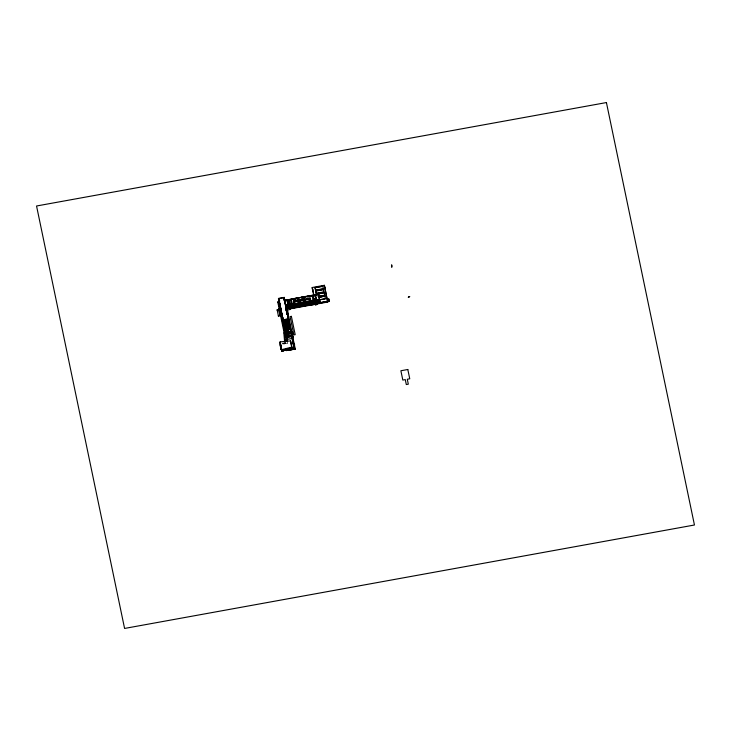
<?xml version="1.0" encoding="UTF-8"?>
<svg xmlns="http://www.w3.org/2000/svg" width="731" height="731" viewBox="0 0 731 731"><rect width="100%" height="100%" fill="white"/><g stroke="black" fill="none" stroke-linecap="round" stroke-linejoin="round"><path stroke-width="0.55" stroke-dasharray="3.65 2.74" d="M302.725 298.805L301.757 298.988L303.255 298.778M297.033 299.911L298.001 299.737L298.029 300.66M307.989 297.855L307.02 298.102L307.057 299.509L306.965 298.906M293.359 300.87L294.858 300.605L294.876 301.227L294.931 300.587M297.042 300.203L299.582 299.747M301.766 299.344L304.845 298.787L304.873 299.902L303.959 300.066M307.029 298.394L309.725 297.901M293.359 301.008L296.009 301.026M297.042 300.404L300.642 299.756M301.775 299.482L305.942 298.751L306.061 299.692L307.961 299.344M307.029 298.522L310.638 297.937L293.433 301.592M293.286 301.209L310.885 298.02M293.295 301.41L312.219 297.882M295.534 301.209L297.435 300.861L295.543 301.592L295.397 300.934M299.737 300.441L301.638 300.103M301.839 300.066L303.74 299.719M303.95 299.683L305.85 299.335M307.952 298.952L305.914 299.034M308.153 298.915L310.118 298.266M299.756 300.834L301.656 300.487L301.675 298.869M301.857 300.45L303.758 300.103L303.785 298.687L303.877 300.596M310.063 298.961L308.162 299.308L308.071 297.91L308.08 299.829M293.725 302.113L311.068 298.97M293.35 302.241L295.552 301.857M305.375 300.075L297.554 301.474L297.508 299.783M310.693 299.107L305.969 299.948L305.905 298.796M298.659 301.492L299.564 301.126M299.765 301.291L301.665 300.944M303.977 300.523L305.375 300.267M310.081 299.418L308.674 299.472M307.806 299.884L293.359 302.506L293.35 300.578M308.902 299.683L311.095 299.281M287.393 343.424L284.743 343.497L285.547 343.753M282.248 343.204L287.374 342.675M282.632 343.497L284.743 343.497M282.641 343.945L284.761 343.945M287.246 342.41L287.457 343.46M310.182 297.819L310.264 298.924M310.099 297.837L310.182 299.454M309.652 297.919L309.597 298.559M309.158 299.125L309.131 298.01L309.076 299.143M308.601 297.809L308.546 298.751M307.459 297.819L307.495 298.942M304.928 298.778L304.946 299.893M304.398 298.869L304.343 299.509M303.338 298.769L303.283 299.701M302.817 298.86L302.844 300.267L302.735 298.878M302.278 298.76L302.314 299.884M302.195 298.769L302.241 299.893M301.757 298.851L301.766 300.706M300.724 299.737L300.743 300.651M300.203 299.838L300.112 299.646M299.664 299.728L299.664 301.364M299.143 299.82L299.162 300.45M299.061 299.838L299.08 300.468M298.604 299.628L298.559 301.053M298.084 299.719L298.111 300.642M297.024 299.71L297.06 300.834M296.521 300.505L296.457 301.428M295.425 300.66L295.461 302.122M295.351 301.894L293.451 302.241M294.41 300.679L294.355 301.812M293.871 300.487L293.908 301.41M293.798 300.496L293.825 301.419M299.536 300.478L297.654 301.218L299.536 300.478"/><path stroke-width="1.1" d="M291.084 330.714L290.527 330.768M292.254 336.424L286.57 337.347M287.959 331.828C288.8 329.891 289.586 333.382 288.224 332.157M288.754 331.143L288.8 331.682M281.325 312.201L281.673 314.933L279.918 315.152L278.675 309.167L278.822 308.528L280.402 308.244M279.918 315.152L278.822 308.528M287.484 332.486L287.977 331.362M289.184 333.537L289.485 331.719L287.95 331.435M287.329 314.641L288.398 314.083L287.045 307.888M294.218 348.541L294.237 349.171M284.286 332.879L284.743 332.696M285.995 349.5L281.755 350.88L280.814 346.595M283.683 350.652L282.047 351.172L281.389 349.802M280.284 345.05A22.451 20.669 -1.9 0 0 281.179 349.336L281.956 351.328L286.04 349.692M286.25 350.569L294.831 349.007L286.25 350.569L286.104 349.893L288.9 349.491L288.882 348.952L286.086 349.263L291.888 347.755L290.582 340.92L280.147 341.861L280.439 343.396M286.104 349.71L294.821 348.504M287.776 349.601L281.81 351.172L281.133 347.929A22.442 20.596 2.8 0 1 280.238 343.643M281.709 349.61L280.156 342.154M281.764 349.619L291.87 347.097M278.703 309.213L279.297 308.583L279.187 309.131M281.645 314.677L279.909 315.015L281.965 314.092L282.065 316.706M287.996 314.175L295.315 349.299L294.584 349.455L292.775 340.747M313.773 295.434L312.265 287.502L324.381 285.3L327.726 302.058L290.371 308.811L290.152 307.285M315.006 287.511L322.846 286.086L323.376 288.855L315.536 290.28L315.006 287.511L315.591 289.997M316.185 287.594L322.855 286.378M312.493 289.238L312.539 290.189L312.649 289.366M315.527 289.988L323.303 288.873M315.691 290.81L323.531 289.385L324.061 292.153L316.221 293.579L315.691 290.81L316.276 293.295M315.71 291.102L323.55 289.677M278.575 301.135L279.754 300.925L278.593 301.236L278.484 298.44L284.204 297.398L285.593 305.001L287.95 304.58L287.1 300.222L284.587 300.532L318.478 294.282M278.511 298.659L284.231 297.627M316.212 293.286L323.988 291.897M279.141 300.551L278.575 300.642L285.401 333.089L285.382 330.54M278.575 300.706L285.647 333.491M319.182 296.466L324.747 295.452L324.226 292.683L316.386 294.109L316.386 294.858M317.565 294.191L324.226 292.683M285.931 307.888L319.785 301.812L318.606 294.1L284.35 300.395L285.309 305.037L292.245 303.785L291.276 299.143M287.521 300.149L290.591 299.591M318.488 294.483L291.102 299.089M279.297 308.583L280.521 314.878L277.734 301.985L278.776 301.802M315.564 295.187L312.201 295.827L312.978 299.536L316.34 298.897L315.564 295.214M285.428 300.816L286.397 300.642M288.581 300.267C284.523 300.998 292.071 308.116 288.581 300.249L287.639 300.441L288.343 303.822M288.919 300.158L289.001 299.472M290.463 299.929C286.406 300.651 293.953 307.778 290.463 299.902L289.622 299.765M295.854 298.924L293.752 299.308M301.72 297.864L303.74 297.499M309.679 296.42L311.781 296.037M317.492 294.995L318.46 294.821M277.734 301.985L278.794 302.141M294.365 299.335L294.794 298.824M294.876 298.805L295.863 299.061M302.159 297.49L303.292 297.279M303.301 297.709L302.78 297.873M294.895 299.308L295.863 299.125M278.977 302.579L279.553 302.488L279.717 304.964M279.215 302.597L278.685 298.559L286.799 337.302L286.662 339.449L292.382 338.416L292.281 336.169M318.022 296.384L324.674 295.196M289.366 302.296L289.458 301.812L289.494 302.269M291.249 301.958L291.349 301.474L291.386 301.93M285.867 305.914L325.432 298.751L324.911 295.982L319.31 296.996L324.856 296.293M279.379 304.507L279.955 304.425L280.055 307.029M320.452 297.088L324.911 295.982M313.224 299.043L313.261 299.5M315.938 298.677L313.919 299.043L313.343 296.256L315.363 295.891L315.947 299.016L315.372 296.229M285.583 304.672L287.941 304.242M289.741 303.849L289.778 304.306L289.878 303.822M291.651 303.63L291.788 303.603M280.357 306.353L279.781 306.444L280.019 307.979M285.602 305.403L319.502 299.235L319.584 301.784L318.04 302.04L317.958 299.628M285.684 307.44L285.693 305.375L319.703 299.363M285.894 305.631L325.368 298.769M285.903 305.741L319.465 299.646M280.037 306.938L279.69 305.869M285.922 306.234L319.484 300.149M285.885 306.408L319.529 300.295M285.931 306.737L319.502 300.642M285.903 306.901L319.548 300.797M286.324 307.157L319.52 301.135M278.831 308.665L280.759 308.29M319.566 301.291L285.912 307.395L285.848 305.412M286.479 307.331L319.52 301.336L318.022 301.537M319.739 301.601L285.976 307.861L285.62 305.777M285.949 308.043L315.417 302.762M277.177 309.926L279.151 309.688M285.976 308.199L315.426 302.853M277.113 310.035L279.772 309.542M286.068 308.455L287.968 308.107M294.474 306.929L296.366 306.198M296.576 306.545L298.467 305.814M298.677 306.17L300.578 305.823M302.689 305.439L300.77 305.394M304.79 305.055L302.872 305.019M287.146 308.409L290.17 307.87L290.499 309.423L287.539 309.962M285.967 308.72L315.408 303.374L313.91 303.858M315.609 304.251L315.582 303.411L327.698 301.209M279.763 310.3L279.498 309.515M294.365 306.517L294.392 307.459L292.382 307.568M294.492 307.385L296.384 306.846M296.594 307.002L298.486 306.463M298.696 306.618L300.596 306.28M302.698 305.896L300.797 306.042M311.315 304.334L312.301 303.959M327.104 301.428L329.279 301.355L326.117 301.93M290.189 308.217L312.128 304.233M321.896 302.698L324.007 302.314M286.077 309.387L286.643 309.094M290.253 308.528L312.192 304.544M279.708 310.547L279.607 310.995M311.397 304.946L315.098 304.27M315.71 304.717L315.216 304.553L317.053 304.471L315.609 304.206M287.31 311.689L287.246 312.256L286.927 309.825L286.159 309.99L286.461 311.269L286.314 308.866M280.083 312.502L280.128 312.978M279.982 312.932L280.101 312.411M286.561 311.899L287.347 312.238M280.229 314.156L280.302 313.38L280.183 314.376M286.881 313.252L287.447 312.959M280.064 314.522L281.645 314.229M281.581 314.741L285.044 332.176L284.88 328.118M287.649 314.129L288.517 313.891M278.41 315.883L281.609 315.189M288.297 314.038L287.712 314.019M278.356 316.02L281.609 315.308L281.983 316.678M284.551 341.596L284.149 332.916L280.576 315.618L281.636 315.774L281.472 314.568M281.8 316.185L282.367 316.03M282.769 317.958L282.203 318.113L282.029 316.87M288.654 318.762L283.518 319.776L288.288 319.209M284.67 325.35C284.743 326.976 286.954 323.65 286.972 326.346L285.629 326.62C284.587 324.628 285.081 328.1 285.428 329.032L290.143 328.173C278.219 329.261 293.085 331.234 289.595 325.441L288.992 326.008C284.862 324.975 290.554 326.063 289.321 324.253C286.643 325.103 284.03 326.017 284.121 322.736C282.65 319.776 286.086 320.215 288.398 319.794L283.683 320.671L283.573 320.032L288.288 319.182L288.453 320.105M283.738 320.955L288.507 320.342M283.792 321.201L288.507 320.315C289.165 322.179 286.634 319.566 286.598 321.137M284.039 321.302L284.012 321.183M286.049 320.936L286.031 320.818M288.206 320.543L288.169 320.087L288.471 321.43L288.316 318.46M283.902 321.631C285.145 321.019 284.268 323.623 286.104 322.17L285.922 321.238M287.941 320.891L288.608 320.745M283.007 321.987L283.582 321.832L283.683 324.436M284.012 322.152L284.679 321.996M286.031 321.786L286.589 321.11L284.578 321.503M286.698 321.631L288.124 321.832L288.663 320.982M283.089 322.444L282.276 315.618M284.176 323.047L288.891 322.161L289.047 322.864M284.231 323.285L288.937 322.408M284.469 323.394L284.441 323.266M286.488 323.029L286.598 322.883M288.507 322.663L288.48 322.535M283.409 323.915L283.984 323.76L284.14 326.163M284.341 323.714L285.008 323.568L284.441 324.235L285.191 324.527L288.553 323.888C287.658 321.713 286.342 324.308 285.008 323.595M286.351 323.349L287.027 323.203M288.37 322.983L289.047 322.837L289.266 323.997L284.56 324.856L289.321 324.281M283.491 324.372L283.317 323.431M285.026 325.121L284.871 325.021M289.065 324.39L289.056 324.601M289.375 324.491L284.615 325.131M286.927 325.112L286.899 324.993M284.386 325.697L283.811 325.852L283.93 326.757M284.77 325.807L285.446 325.651M286.79 325.441L287.466 325.286M288.809 325.076L289.485 324.92M284.067 326.282L283.637 324.601M286.899 325.935L287.575 325.807L286.972 326.373M285.044 327.223L289.759 326.364M289.503 326.483L289.339 326.382M285.099 327.461L289.915 327.013M284.788 327.634L284.213 327.79L284.003 326.41M285.337 327.57L285.318 327.451M287.356 327.205L287.338 327.077M285.209 327.89C285.675 328.036 287.822 329.635 287.228 327.497M287.228 327.525C288.855 327.698 285.602 327.031 285.264 328.137L285.931 327.981M287.895 327.406L289.951 327.086M287.283 327.744L287.95 327.616L288.087 328.338L289.43 328.091L289.248 327.132M290.189 328.429L285.483 329.315L287.027 336.726L291.733 335.84M284.624 329.718L285.191 329.562L285.291 332.176M285.912 329.635L285.903 329.297M286.104 330.933L286.141 331.39L286.232 330.915M285.766 333.976L285.593 331.499L284.514 331.764L285.254 331.508M290.509 330.549L291.075 330.449M290.509 330.677L291.075 330.503M285.291 331.7L284.697 331.81L285.117 342.245M285.099 331.975L284.533 332.267L285.273 332.084M288.151 331.828L288.836 331.426L288.151 331.828L288.316 332.751M290.527 331.125L291.112 330.988M286.79 332.221L287.329 332.102L287.146 331.234L286.607 331.353L286.79 332.194M291.249 331.499L292.162 331.481L291.322 331.49M285.227 332.696L284.149 332.943L284.907 333.144M286.461 332.669L286.497 333.126L286.598 332.642M286.972 333.089L287.502 332.961C288.38 334.067 286.589 334.396 286.963 333.062L287.502 332.989M287.466 332.084L287.63 332.852L289.174 333.135M286.826 334.396L286.863 334.862L286.954 334.378M287.192 336.159L287.228 336.616L287.32 336.132M289.33 336.324L291.505 335.593M286.735 337.274L292.117 336.297M291.824 337.43L292.994 337.384M291.916 337.53L293.332 337.329M291.843 337.658L293.378 337.21M293.332 344.657L294.529 344.502M293.341 344.858L294.502 344.657L293.414 345.196M293.414 345.023L294.611 344.922M293.423 345.242L294.602 344.868M288.882 348.952L294.136 348.002L291.267 332.852M288.992 349.043L289.86 348.879M290.033 348.851L290.911 348.696M291.075 348.66L291.961 348.742M294.036 348.13L293.168 348.523M286.369 349.875L294.694 348.303M286.378 350.341L294.63 348.833M288.69 348.824L288.873 350.213L294.255 349.235M294.255 349.509L295.315 349.299M286.433 305.777L287.932 305.512M288.535 305.403L290.033 305.129M290.636 305.019L292.135 304.745M292.738 304.635L294.237 304.361M294.84 304.251L296.338 303.986M296.95 303.877L298.44 303.603M299.052 303.493L300.551 303.219M301.154 303.109L302.652 302.835M303.255 302.725L304.754 302.46M305.357 302.342L306.856 302.077M307.459 301.967L308.957 301.693M309.56 301.583L311.059 301.309M311.671 301.199L313.16 300.934M313.773 300.816L315.271 300.551M315.874 300.441L317.373 300.167M317.976 300.057L319.474 299.783M286.451 306.28L287.941 306.006M288.553 305.896L290.052 305.622M290.655 305.512L292.153 305.238M292.756 305.129L294.255 304.864M294.858 304.754L296.357 304.48M296.96 304.37L298.458 304.096M299.061 303.986L300.56 303.712M301.172 303.603L302.661 303.338M303.274 303.219L304.772 302.954M305.375 302.844L306.874 302.57M307.477 302.46L308.975 302.186M309.579 302.077L311.077 301.802M311.68 301.693L313.179 301.428M313.782 301.318L315.28 301.044M315.893 300.934L317.391 300.66M317.994 300.551L319.493 300.277M286.461 306.773L287.959 306.499M288.571 306.39L290.061 306.115M290.673 306.006L292.172 305.741M292.775 305.622L294.273 305.357M294.876 305.247L296.375 304.973M296.978 304.864L298.476 304.589M299.08 304.48L300.578 304.215M301.181 304.096L302.68 303.831M303.292 303.721L304.781 303.447M305.394 303.338L306.892 303.063M307.495 302.954L308.994 302.68M309.597 302.57L311.095 302.305M311.698 302.195L313.197 301.921M313.8 301.812L315.299 301.537M315.902 301.428L317.4 301.154M318.012 301.044L319.502 300.779M301.199 304.599L302.698 304.324M303.301 304.215L304.8 303.941M305.403 303.831L306.901 303.557M307.513 303.447L309.012 303.182M309.615 303.063L311.114 302.798M311.717 302.689L313.215 302.415M313.818 302.305L315.317 302.031M315.92 301.921L317.418 301.656M286.479 307.267L287.977 306.993M288.581 306.883L290.079 306.618M290.682 306.499L292.181 306.234M292.793 306.125L294.282 305.85M294.895 305.741L296.393 305.467M296.996 305.357L298.495 305.083M299.098 304.973L300.596 304.708M287.996 307.495L286.497 307.76L286.415 305.357M290.097 304.873L290.134 307.13L288.599 307.376L288.517 304.973M292.199 306.728L290.7 307.002L290.627 304.589L290.618 307.011M294.913 306.234L296.402 305.96L296.411 303.721M299.116 305.467L300.615 305.202L300.615 302.963M301.218 305.092L302.716 304.818M304.818 304.434L303.319 304.708L303.237 302.305M306.929 301.812L306.965 304.078L305.421 304.324L305.348 301.921L305.339 304.343M307.367 301.556L307.449 303.959L309.021 303.676L309.03 301.437M311.123 303.292L309.633 303.566L309.551 301.154M313.837 302.798L315.335 302.524L315.253 300.121M315.938 302.415L317.437 302.15M317.053 304.471L315.701 304.672L315.399 303.237L311.205 304.014L311.479 305.129M293.076 337.201L292.162 331.499M281.554 349.509L280.96 346.613M282.038 351.099L281.49 349.61M326.958 298.394L324.381 285.3M327.726 302.058L327.159 298.668M318.451 294.264L319.548 299.527M319.337 299.664L319.785 301.812M319.575 301.629L319.538 299.39M317.437 299.728L317.519 302.131L317.437 299.911M315.335 300.286L315.417 303.639M312.265 287.502L313.937 295.552M315.372 302.387L315.582 303.411M315.116 304.379L315.198 304.809M311.653 300.77L311.735 303.182L313.233 302.908L313.233 300.669M313.316 303.237L313.188 300.45M310.081 296.009L310.099 296.503L310.026 295.653M311.132 301.053L311.214 303.621M311.232 303.868L311.443 304.9M304.818 302.195L304.909 304.763M301.684 298.029L301.62 297.188M302.716 302.579L302.808 305.147M296.932 303.447L296.932 305.869L298.513 305.585L298.513 303.338M298.595 305.914L298.467 303.127M296.494 306.289L296.329 303.557M294.392 306.673L294.31 304.105M292.208 304.489L292.29 307.057M287.996 305.247L288.087 307.815M285.839 305.357L294.831 349.007M284.798 301.537L284.067 297.581L284.076 300.139M284.971 301.985L285.593 305.001M285.693 305.375L294.63 348.888L286.378 350.387L286.25 349.345M284.012 298.038L284.405 300.103L284.624 299.427M286.223 308.674L286.716 311.278M286.826 311.698L287.329 314.129M287.639 315.445L288.836 321.375L288.718 320.397M289.147 322.7L289.65 325.24M289.851 326.081L290.956 332.048M284.039 299.025L284.24 300.121L284.204 297.398M285.657 306.764L285.748 307.376M286.159 309.186L286.552 311.178L286.506 309.761M286.881 313.06L287.155 314.147M287.667 316.432L288.745 321.466M289.083 323.203L289.549 325.341M289.805 327.086L291.888 336.808M286.899 313.389L287.073 314.22M288.105 319.52L287.685 317.126L288.252 316.834M289.11 323.97L289.293 325.231M289.841 327.625L292.501 340.28M292.546 340.463L293.314 344.146M293.35 344.328L294.118 348.011M289.832 328.274L289.841 325.788M291.523 336.397L291.34 332.97M289.321 335.986L287.84 328.886L288.27 331.253M291.888 347.755L290.582 340.92M285.766 329.325L285.775 329.663M278.685 298.559L286.835 338.289M278.484 298.44L287.429 341.953M285.684 333.683L286.451 337.366L286.305 335.182M286.488 337.548L286.854 339.294M286.89 339.486L287.256 341.231M286.031 336.123L286.205 336.954M278.584 301.044L280.201 308.966M278.456 302.195L279.818 308.747M281.298 315.829L284.679 332.066M286.086 349.263L286.241 350.387M277.177 309.99L278.42 316.011M280.704 346.457L281.124 348.459M280.503 345.562L280.987 348.422M288.891 322.188L288.718 321.265M288.051 321.412L289.056 320.699M311.406 304.708L311.305 304.133M280.558 343.817L280.832 347.042L280.476 343.734M280.147 341.861L280.284 345.196A22.451 20.669 -1.9 0 0 281.179 349.482M284.222 332.879L284.624 341.569M284.514 331.636L284.953 342.263M327.497 300.313L327.525 301.108M327.324 299.5L327.351 300.286M324.92 287.95L324.948 288.745M324.747 287.128L324.774 287.923M324.409 285.483L324.436 286.269M319.008 299.436L319.008 301.857M318.606 294.1L318.689 296.558M318.442 294.127L318.57 296.804M318.488 299.536L318.57 301.94M318.405 299.546L318.488 301.958M316.907 299.82L316.907 302.241M316.386 299.911L316.459 302.323M316.304 299.929L316.386 302.342M315.856 300.012L315.856 302.433M314.805 300.203L314.805 302.625M314.284 300.295L314.357 302.707L314.202 300.313M314.412 302.89L314.321 303.447M313.754 300.395L313.754 302.817M313.288 303.082L313.307 303.749M313.224 303.109L313.233 303.648M312.466 288.498L312.42 289.248M312.292 287.676L312.32 288.471M312.704 300.587L312.704 303.009M312.174 300.679L312.174 303.1M312.274 303.283L312.283 303.822M311.57 300.788L311.653 303.191M311.214 304.407L311.187 303.466L309.186 303.868M311.104 304.169L309.204 304.516M310.675 303.374L310.602 300.962L310.602 303.383M310.072 301.062L310.072 303.484M309.469 301.172L309.551 303.575M309.085 303.849L309.112 304.781M308.985 303.904L307.084 304.251M309.003 304.553L307.102 304.9M308.5 301.346L308.573 303.758M308.418 301.364L308.491 303.767M307.97 301.446L307.97 303.868M307.449 301.537L307.523 303.941M306.974 304.233L307.011 305.165M306.883 304.288L304.973 304.635M306.901 304.937L305.001 305.284M306.39 301.729L306.472 304.133L306.316 301.739M305.887 297.27L305.823 296.42M305.869 301.821L305.869 304.242M304.873 304.608L304.909 305.549L302.899 305.659M304.288 302.113L304.37 304.516M304.206 302.122L304.288 304.535M303.767 302.205L303.767 304.626M303.164 302.314L303.237 304.726M302.716 302.396L302.798 304.8M302.771 304.991L302.808 305.933M302.186 302.488L302.186 304.918M301.665 302.588L301.739 304.991M301.583 302.597L301.665 305.01M301.135 302.68L301.135 305.101M300.615 302.78L300.697 305.183M300.669 305.375L300.697 306.307M300.085 302.872L300.085 305.293M299.564 302.972L299.637 305.375L299.482 302.981M299.034 303.063L299.034 305.485M298.568 305.759L298.595 306.691M297.983 303.255L297.983 305.677M297.416 297.946L297.48 298.796M297.535 305.759L297.453 303.347L297.453 305.768M296.466 306.134L296.494 307.075M295.881 303.639L295.881 306.061M295.306 298.33L295.379 299.171M295.351 303.73L295.434 306.143M295.269 303.749L295.351 306.152M294.831 303.831L294.831 306.252M294.264 303.886L294.346 306.362L292.802 306.618L292.729 304.206M294.264 306.581L292.363 306.919M293.78 304.023L293.853 306.426M293.698 304.032L293.771 306.444M293.204 298.714L293.268 299.555M293.25 304.114L293.25 306.536M292.647 304.224L292.729 306.627M292.254 306.901L292.29 307.833M293.506 345.133L293.56 346.138M292.153 306.956L290.253 307.303M292.181 307.605L290.28 307.952M291.669 304.398L291.751 306.81L291.596 304.416M292.921 342.199L292.939 342.729M293.003 348.55L292.126 348.714M291.148 304.498L291.148 306.919M291.879 334.241L291.715 336.836M291.943 335.867L292.153 338.956M291.76 334.981L291.815 336.753M291.441 333.455L291.541 336.47M291.075 330.366L291.093 331.079M290.847 330.549L290.883 331.545M290.052 307.34L288.151 307.687M290.737 330.065L290.801 331.563M290.636 329.59L290.618 331.837M289.567 304.781L289.65 307.194M290.335 328.137L290.362 328.639M289.485 304.8L289.567 307.203M290.134 327.168L290.28 328.648M289.942 326.273L290.033 328.822M289.869 324.564L289.302 324.856L289.458 322.636M289.047 304.873L289.047 307.303M289.43 323.787L289.467 325.067M289.12 322.334L289.211 324.984M288.443 304.991L288.517 307.395M289.037 324.262L289.12 324.866M288.517 319.429L288.663 321.329M288.051 307.669L288.078 308.336M288.133 317.574L288.178 318.99M288.023 317.007L288.096 318.999M287.466 305.165L287.548 307.568M287.813 316.048L287.987 318.862M287.384 305.174L287.466 307.587M287.712 315.564L287.813 317.894M288.334 333.29L287.63 332.852M288.809 348.559L288.836 349.327M288.846 349.573L288.873 350.213M287.219 313.142L287.246 314.129M286.945 305.256L286.945 307.678M287.109 312.658L287.164 314.019M286.927 309.825L286.963 310.401M286.927 311.771L287.082 314.028M286.333 305.366L286.415 307.778M286.205 308.308L286.296 310.858M286.698 336.817L286.863 339.221M286.497 335.858L286.662 339.449M286.095 333.921L286.269 336.388M285.903 333.025L286.04 336.361M285.784 332.468L285.949 334.862M284.999 328.676L285.081 331.152M285.09 331.563L285.172 332.303M284.679 327.15L284.862 329.626M284.761 330.019L284.852 331.189M284.478 326.181L284.734 330.622M284.277 325.213L284.551 329.708M284.094 324.326L284.332 328.685M283.774 322.8L283.875 325.35M283.4 321.229L283.473 323.413M283.473 323.888L283.646 325.386M283.071 319.41L283.244 323.449M282.87 318.451L283.107 322.81M282.669 317.482L282.934 321.978M282.468 316.514L282.659 319.548M282.586 319.794L282.723 320.955M282.157 315.061L282.257 317.61M282.193 317.775L282.321 319.018M281.755 313.133L281.855 315.682M281.855 316.148L282.02 317.61M281.371 311.269L281.536 313.663M281.252 310.712L281.417 313.106M281.051 309.743L281.234 312.219M280.85 308.774L281.051 311.808M280.649 307.806L280.859 310.903M280.466 306.919L280.631 309.314M281.938 349.546L281.956 351.328M280.357 306.654L280.512 308.756M280.147 305.394L280.247 307.943M280.247 308.354L280.265 308.902M280.01 307.194L280.211 308.893M280.366 314.376L280.393 314.906M281.371 348.02L281.526 349.838M279.754 303.749L279.845 306.006M279.443 302.004L279.617 306.042M279.781 311.543L279.79 312.036M279.242 301.044L279.48 305.403M279.041 300.075L279.306 304.571M279.361 309.542L279.443 310.858M278.84 299.107L279.096 303.548M281.133 348.066A22.451 20.669 -1.9 0 1 280.238 343.78M289.476 337.11L289.476 337.11M289.494 337.603L289.494 337.603M290.152 336.991L290.152 336.991M290.17 337.484L290.17 337.484M290.819 336.863L290.819 336.863M289.513 338.097L289.513 338.097M290.837 337.356L290.837 337.356M289.531 338.59L289.531 338.59M290.18 337.978L290.18 337.978M290.198 338.471L290.198 338.471M290.856 337.859L290.856 337.859M290.874 338.352L290.874 338.352M606.419 102.559L36.55 205.996L124.581 628.441L694.45 525.004L606.419 102.559M391.715 265.015L391.789 267.089L391.715 265.015M328.749 298.833L329.215 301.053L328.749 298.833M324.911 301.885L315.801 303.986L324.911 301.885M291.377 316.349L290.061 316.587L293.88 334.917L295.196 334.679L291.377 316.349M409.68 296.622L408.327 297.188L409.68 296.622M284.624 321.722L283.957 321.841L284.624 321.75M288.836 321.887L284.121 322.736L288.836 321.914M285.063 323.806L284.386 323.934L285.063 323.833M287.082 323.44L286.406 323.559L287.082 323.467M289.101 323.075L288.425 323.193L289.101 323.102M289.156 323.358L288.48 323.477L289.156 323.385M287.521 325.533L286.844 325.651L287.521 325.56M289.54 325.167L288.864 325.286L289.54 325.194M285.556 326.181L284.88 326.3L285.556 326.209M289.704 326.063L284.989 326.912L289.704 326.09M289.969 327.25L289.293 327.378L289.969 327.278M285.985 328.265L285.318 328.393L285.985 328.292M288.005 327.899L287.338 328.018L288.005 327.927M290.024 327.534L289.357 327.652L290.024 327.561M287.594 329.352L286.25 329.626L286.424 330.494L287.767 330.22L287.594 329.379M288.672 334.551L287.329 334.825L287.511 335.684L288.855 335.419L288.672 334.579M407.807 369.493L400.88 370.754L402.818 380.065L405.276 379.617L406.299 384.543L408.318 384.177L407.295 379.252L409.753 378.804L407.807 369.493M317.044 304.425L315.701 304.617L317.026 304.443M289.074 300.258L289.065 300.322"/></g></svg>
